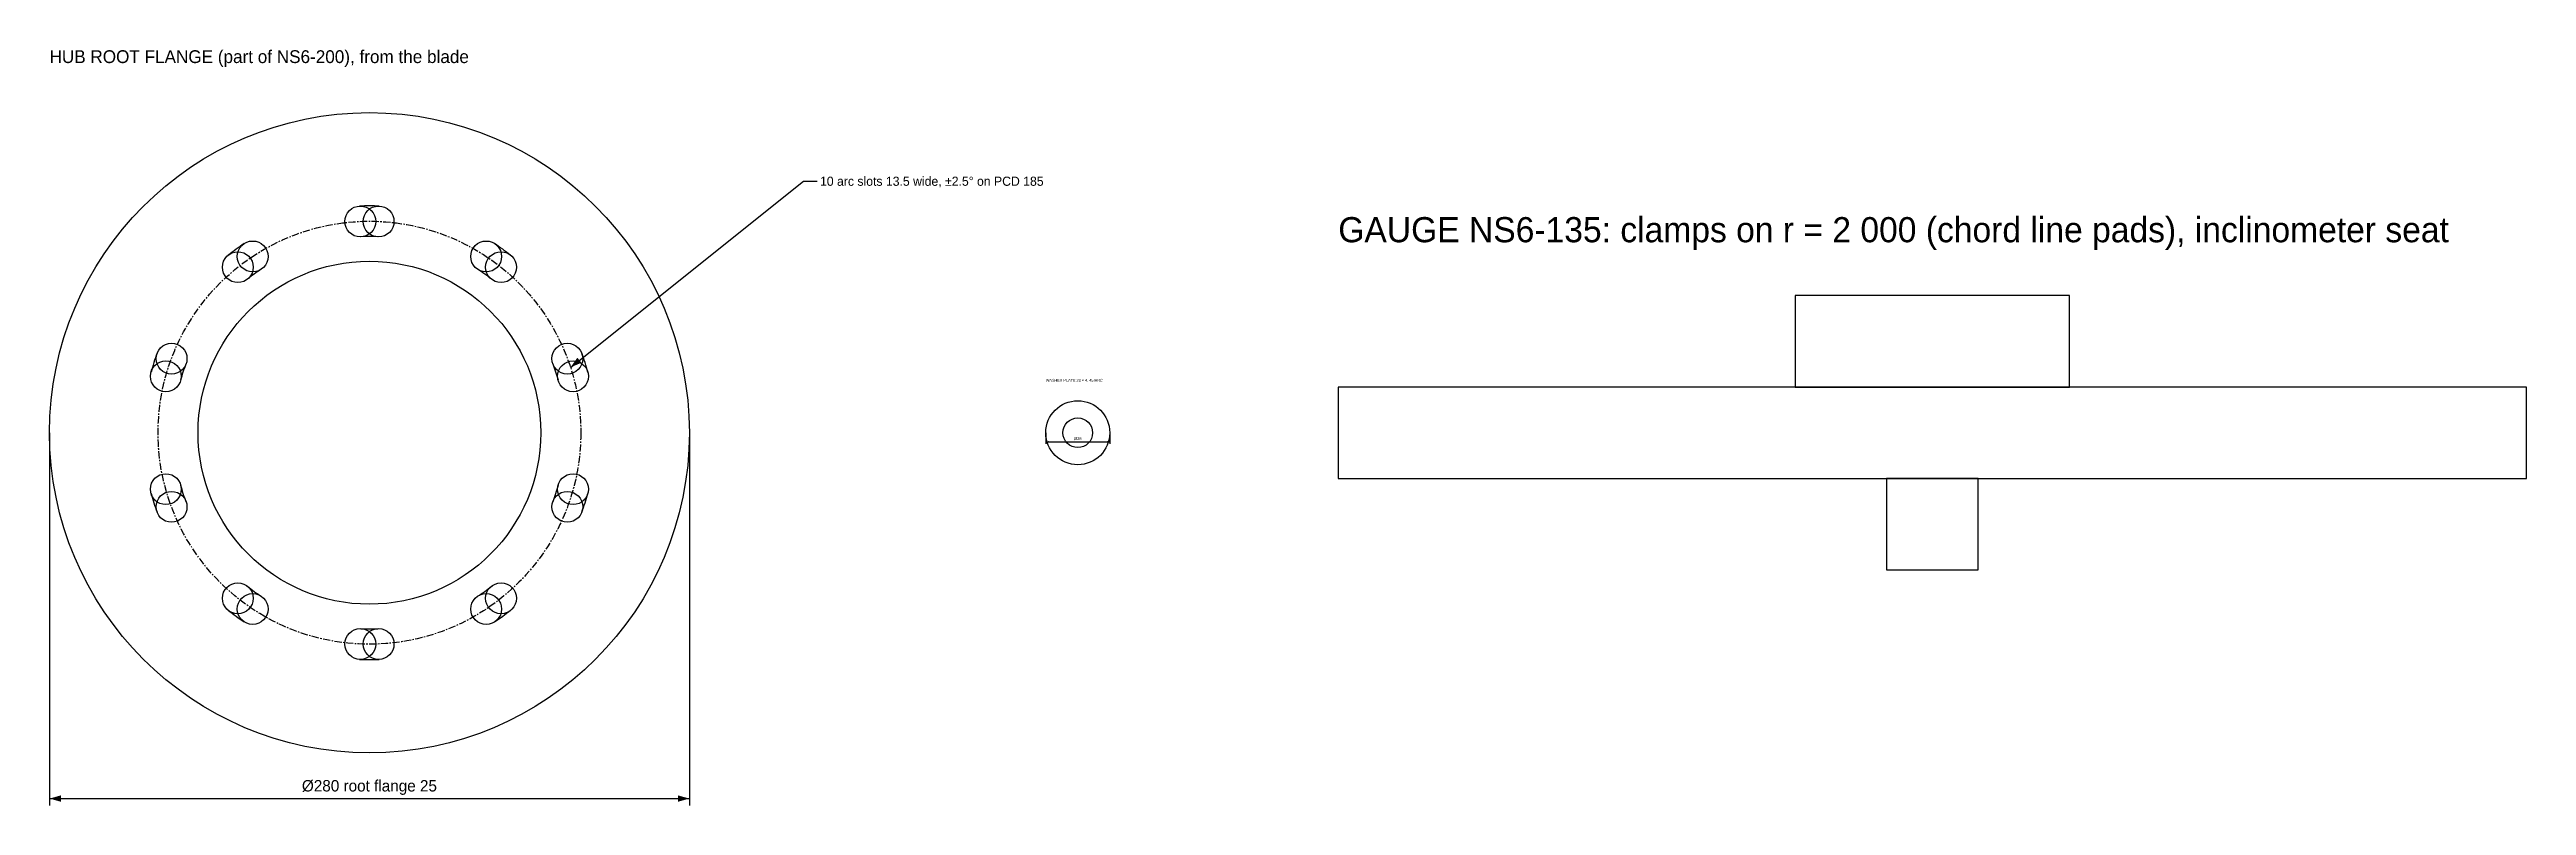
# Model space of a CAD drawing. Header units: millimetres. Extents: x 0 to 1084, y -163 to 168.
import ezdxf
from ezdxf.enums import TextEntityAlignment as Align

# ---------------------------------------------------------------- set-up
doc = ezdxf.new("R2010")
doc.units = ezdxf.units.MM
doc.linetypes.add('CENTER', pattern=[5.08, 3.175, -0.635, 0.635, -0.635])
for name, color, linetype in [('CENTER', 1, 'CENTER'), ('DIM', 3, 'Continuous'), ('OUTLINE', 7, 'Continuous'), ('TEXT', 3, 'Continuous'), ('THIN', 7, 'Continuous')]:
    doc.layers.add(name, color=color, linetype=linetype)

msp = doc.modelspace()

# ---------------------------------------------------------------- hatches: boundary and pattern name
at = {"layer": 'DIM'}
for points in [[(228, 28.6), (232.8, 30.6), (231, 32.8)], [(436, -4), (437.2, -4.3), (437.2, -3.6)], [(464, -4), (462.8, -3.6), (462.8, -4.3)], [(0, -160), (5, -161.4), (5, -158.6)], [(280, -160), (275, -158.6), (275, -161.4)]]:
    msp.add_hatch(color=7, dxfattribs=at).paths.add_polyline_path(points)

# ---------------------------------------------------------------- linework, layer by layer
at = {"layer": 'CENTER'}
msp.add_circle((140, 0), 92.5, dxfattribs=at)
at = {"layer": 'DIM'}
for p, q in [((228, 28.6), (330, 110)), ((330, 110), (336, 110)), ((0, 0), (0, -163)), ((280, 0), (280, -163)), ((436, 0), (436, -4.8)), ((464, 0), (464, -4.8)), ((436, -4), (464, -4)), ((0, -160), (280, -160))]:
    msp.add_line(p, q, dxfattribs=at)
at = {"layer": 'OUTLINE'}
for points in [[(764, 20), (884, 20), (884, 60), (764, 60)], [(564, -20), (1084, -20), (1084, 20), (564, 20)], [(804, -60), (844, -60), (844, -20), (804, -20)]]:
    msp.add_lwpolyline(points, close=True, dxfattribs=at)
for centre, radius in [((140, 0), 140), ((140, 0), 75), ((450, 0), 14), ((450, 0), 6.5)]:
    msp.add_circle(centre, radius, dxfattribs=at)
for radius, start, end in [(99.2, 87.5, 92.5), (99.2, 123.5, 128.5), (85.8, 87.5, 92.5), (99.2, 51.5, 56.5), (85.8, 123.5, 128.5), (85.8, 51.5, 56.5), (99.2, 159.5, 164.5), (99.2, 15.5, 20.5), (85.8, 159.5, 164.5), (85.8, 15.5, 20.5), (99.2, 195.5, 200.5), (85.8, 195.5, 200.5), (85.8, 339.5, 344.5), (99.2, 339.5, 344.5), (85.8, 231.5, 236.5), (85.8, 303.5, 308.5), (99.2, 231.5, 236.5), (85.8, 267.5, 272.5), (99.2, 303.5, 308.5), (99.2, 267.5, 272.5)]:
    msp.add_arc((140, 0), radius, start, end, dxfattribs=at)
at = {"layer": 'THIN'}
for centre in [(136, 92.4), (144, 92.4), (82.4, 72.4), (88.9, 77.1), (191.1, 77.1), (197.6, 72.4), (53.4, 32.4), (226.6, 32.4), (50.9, 24.7), (229.1, 24.7), (50.9, -24.7), (229.1, -24.7), (53.4, -32.4), (226.6, -32.4), (82.4, -72.4), (88.9, -77.1), (191.1, -77.1), (197.6, -72.4), (136, -92.4), (144, -92.4)]:
    msp.add_circle(centre, 6.75, dxfattribs=at)

# ---------------------------------------------------------------- texts
at = {"layer": 'DIM'}
msp.add_text('10 arc slots 13.5 wide, ±2.5° on PCD 185', height=4, dxfattribs=at).set_placement((337.2, 110), align=Align.MIDDLE_LEFT)
for s, height, p in [('Ø28', 1.25, (450, -3.6)), ('Ø280 root flange 25', 5, (140, -158.4))]:
    msp.add_text(s, height=height, dxfattribs=at).set_placement(p, align=Align.BOTTOM_CENTER)
at = {"layer": 'TEXT'}
for s, height, p in [('HUB ROOT FLANGE (part of NS6-200), from the blade', 5.6, (0, 160)), ('GAUGE NS6-135: clamps on r = 2 000 (chord line pads), inclinometer seat', 11, (564, 80)), ('WASHER PLATE 28 × 4, 45 HRC', 1.2, (436, 22))]:
    msp.add_text(s, height=height, dxfattribs=at).set_placement(p, align=Align.BOTTOM_LEFT)

doc.saveas('drawing.dxf')
